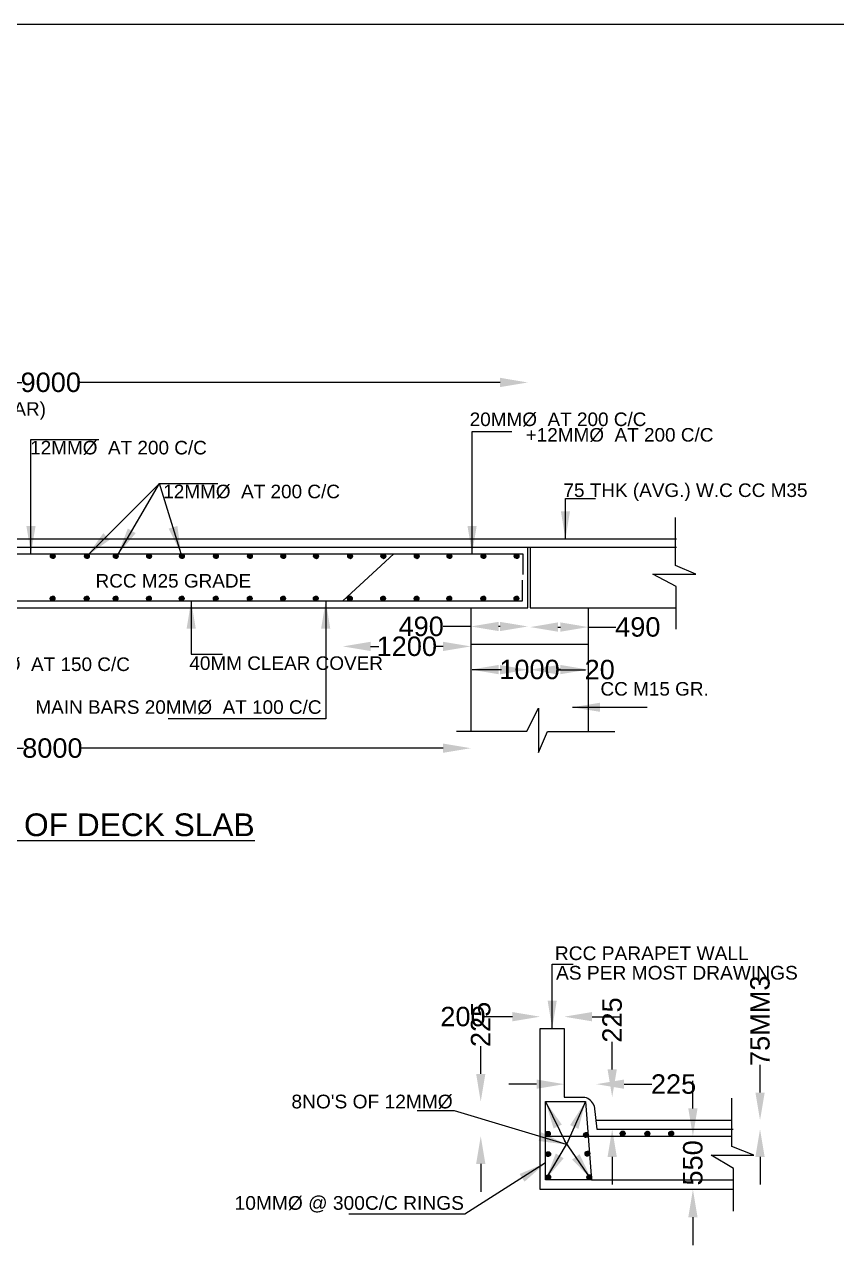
# Model space of a CAD drawing. Header units: millimetres. Extents: x 114438 to 125218, y -166310 to 12693.
# Drawn here: x 118110 to 121036, y 8292 to 12693 of the extents above; entities that cross this region are included whole.
import ezdxf

# ---------------------------------------------------------------- set-up
doc = ezdxf.new("R2010")
doc.units = ezdxf.units.MM
doc.header["$MEASUREMENT"] = 0
doc.layers.add('DRAWING', color=7, linetype='Continuous')
doc.layers.add('TEXT', color=7, linetype='Continuous')
doc.styles.get("Standard").update_dxf_attribs({"font": 'arial.ttf'})
doc.dimstyles.get("Standard").update_dxf_attribs({"dimtxt": 70, "dimasz": 100, "dimexe": 0.18, "dimexo": 0.0625, "dimgap": 0.09, "dimtad": 0, "dimdec": 0, "dimzin": 0, "dimdsep": 46, "dimtxsty": 'Standard', "dimcen": 0.09, "dimse1": 1, "dimse2": 1, "dimadec": 0, "dimazin": 0, "dimtfac": 1, "dimtdec": 0, "dimtofl": 0, "dimtmove": 0, "dimatfit": 3, "dimfxl": 1, "dimtolj": 1, "dimtzin": 0, "dimarcsym": 0})

# ---------------------------------------------------------------- blocks, each defined once
blk = doc.blocks.new('*D10')
at = {"layer": 'Defpoints', "color": 0, "transparency": 16777216}
for p in [(119718.4, 10591.3), (119923.9, 10591.3), (119718.4, 10523.6)]:
    blk.add_point(p, dxfattribs=at)
at = {"layer": 'DRAWING', "color": 0, "lineweight": -2, "transparency": 16777216}
for p, q in [((119718.4, 10523.6), (119618.4, 10523.6)), ((119823.9, 10523.6), (119818.4, 10523.6))]:
    blk.add_line(p, q, dxfattribs=at)
at = {"layer": 'DRAWING', "color": 0, "transparency": 16777216}
for points in [[(119818.4, 10540.2), (119818.4, 10506.9), (119718.4, 10523.6)], [(119823.9, 10540.2), (119823.9, 10506.9), (119923.9, 10523.6)]]:
    blk.add_solid(points, dxfattribs=at)
at = {"layer": 'DRAWING', "color": 0, "transparency": 16777216, "insert": (119539.7, 10523.6), "char_height": 70, "attachment_point": 5}
blk.add_mtext('\\A1;490', dxfattribs=at)
blk = doc.blocks.new('*D11')
at = {"layer": 'Defpoints', "color": 0, "transparency": 16777216}
for p in [(119932.2, 10591.3), (120141.5, 10591.3), (120141.5, 10521.5)]:
    blk.add_point(p, dxfattribs=at)
at = {"layer": 'DRAWING', "color": 0, "lineweight": -2, "transparency": 16777216}
for p, q in [((120032.2, 10521.5), (120041.5, 10521.5)), ((120141.5, 10521.5), (120241.5, 10521.5))]:
    blk.add_line(p, q, dxfattribs=at)
at = {"layer": 'DRAWING', "color": 0, "transparency": 16777216}
for points in [[(120032.2, 10538.2), (120032.2, 10504.8), (119932.2, 10521.5)], [(120041.5, 10538.2), (120041.5, 10504.8), (120141.5, 10521.5)]]:
    blk.add_solid(points, dxfattribs=at)
at = {"layer": 'DRAWING', "color": 0, "transparency": 16777216, "insert": (120320.2, 10521.5), "char_height": 70, "attachment_point": 5}
blk.add_mtext('\\A1;490', dxfattribs=at)
blk = doc.blocks.new('*D12')
at = {"layer": 'Defpoints', "color": 0, "transparency": 16777216}
for p in [(119923.9, 10399), (119932.2, 10399), (119932.2, 10367.8)]:
    blk.add_point(p, dxfattribs=at)
at = {"layer": 'DRAWING', "color": 0, "lineweight": -2, "transparency": 16777216}
for p, q in [((119823.9, 10367.8), (119723.9, 10367.8)), ((120032.2, 10367.8), (120132.2, 10367.8))]:
    blk.add_line(p, q, dxfattribs=at)
at = {"layer": 'DRAWING', "color": 0, "transparency": 16777216}
for points in [[(119823.9, 10384.5), (119823.9, 10351.1), (119923.9, 10367.8)], [(120032.2, 10384.5), (120032.2, 10351.1), (119932.2, 10367.8)]]:
    blk.add_solid(points, dxfattribs=at)
at = {"layer": 'DRAWING', "color": 0, "transparency": 16777216, "insert": (120182.9, 10367.8), "char_height": 70, "attachment_point": 5}
blk.add_mtext('\\A1;20', dxfattribs=at)
blk = doc.blocks.new('*D13')
at = {"layer": 'Defpoints', "color": 0, "transparency": 16777216}
for p in [(119718.4, 10368.8), (120141.5, 10368.3), (120141.5, 10368.3)]:
    blk.add_point(p, dxfattribs=at)
at = {"layer": 'DRAWING', "color": 0, "lineweight": -2, "transparency": 16777216}
for p, q in [((119818.4, 10368.3), (119828.7, 10368.3)), ((120041.5, 10368.3), (120031.1, 10368.3))]:
    blk.add_line(p, q, dxfattribs=at)
at = {"layer": 'DRAWING', "color": 0, "transparency": 16777216}
for points in [[(119818.4, 10385), (119818.4, 10351.7), (119718.4, 10368.3)], [(120041.5, 10385), (120041.5, 10351.7), (120141.5, 10368.3)]]:
    blk.add_solid(points, dxfattribs=at)
at = {"layer": 'DRAWING', "color": 0, "transparency": 16777216, "insert": (119929.9, 10368.3), "char_height": 70, "attachment_point": 5}
blk.add_mtext('\\A1;1000', dxfattribs=at)
blk = doc.blocks.new('*D14')
at = {"layer": 'Defpoints', "color": 0, "transparency": 16777216}
for p in [(116703, 10466.9), (119718.4, 10181.6), (116703, 10085)]:
    blk.add_point(p, dxfattribs=at)
at = {"layer": 'DRAWING', "color": 0, "lineweight": -2, "transparency": 16777216}
for p, q in [((116803, 10085), (118106.2, 10085)), ((119618.4, 10085), (118315.3, 10085))]:
    blk.add_line(p, q, dxfattribs=at)
at = {"layer": 'DRAWING', "color": 0, "transparency": 16777216}
for points in [[(116803, 10101.6), (116803, 10068.3), (116703, 10085)], [(119618.4, 10101.6), (119618.4, 10068.3), (119718.4, 10085)]]:
    blk.add_solid(points, dxfattribs=at)
at = {"layer": 'DRAWING', "color": 0, "transparency": 16777216, "insert": (118210.7, 10085), "char_height": 70, "attachment_point": 5}
blk.add_mtext('\\A1;8000', dxfattribs=at)
blk = doc.blocks.new('*D15')
at = {"layer": 'Defpoints', "color": 0, "lineweight": -2, "transparency": 16777216}
for p, q in [((116585.8, 11403.1), (118100.4, 11403.1)), ((119823.9, 11403.1), (118309.4, 11403.1))]:
    blk.add_line(p, q, dxfattribs=at)
at = {"layer": 'Defpoints', "color": 0, "transparency": 16777216}
for p in [(119923.9, 11403.1), (116485.8, 10809.2), (119923.9, 10809.2)]:
    blk.add_point(p, dxfattribs=at)
for points in [[(116585.8, 11419.8), (116585.8, 11386.4), (116485.8, 11403.1)], [(119823.9, 11419.8), (119823.9, 11386.4), (119923.9, 11403.1)]]:
    blk.add_solid(points, dxfattribs=at)
at = {"layer": 'Defpoints', "color": 0, "transparency": 16777216, "insert": (118204.9, 11403.1), "char_height": 70, "attachment_point": 5}
blk.add_mtext('\\A1;9000', dxfattribs=at)
blk = doc.blocks.new('*D16')
at = {"layer": 'Defpoints', "color": 0, "transparency": 16777216}
for p in [(119257.3, 10615.9), (119718.4, 10591.3), (119718.4, 10451.8)]:
    blk.add_point(p, dxfattribs=at)
at = {"layer": 'DRAWING', "color": 0, "lineweight": -2, "transparency": 16777216}
for p, q in [((119357.3, 10451.8), (119386.7, 10451.8)), ((119618.4, 10451.8), (119589.1, 10451.8))]:
    blk.add_line(p, q, dxfattribs=at)
at = {"layer": 'DRAWING', "color": 0, "transparency": 16777216}
for points in [[(119357.3, 10468.4), (119357.3, 10435.1), (119257.3, 10451.8)], [(119618.4, 10468.4), (119618.4, 10435.1), (119718.4, 10451.8)]]:
    blk.add_solid(points, dxfattribs=at)
at = {"layer": 'DRAWING', "color": 0, "transparency": 16777216, "insert": (119487.9, 10451.8), "char_height": 70, "attachment_point": 5}
blk.add_mtext('\\A1;1200', dxfattribs=at)
blk = doc.blocks.new('*D17')
at = {"layer": 'Defpoints', "color": 0, "transparency": 16777216}
for p in [(120518.7, 8686.6), (120518.7, 8686.6), (120518.7, 8494.3)]:
    blk.add_point(p, dxfattribs=at)
at = {"layer": 'TEXT', "color": 0, "lineweight": -2, "transparency": 16777216}
for p, q in [((120518.7, 8786.6), (120518.7, 8886.6)), ((120518.7, 8394.3), (120518.7, 8294.3))]:
    blk.add_line(p, q, dxfattribs=at)
at = {"layer": 'TEXT', "color": 0, "transparency": 16777216}
for points in [[(120502.1, 8786.6), (120535.4, 8786.6), (120518.7, 8686.6)], [(120502.1, 8394.3), (120535.4, 8394.3), (120518.7, 8494.3)]]:
    blk.add_solid(points, dxfattribs=at)
at = {"layer": 'TEXT', "color": 0, "transparency": 16777216, "insert": (120518.7, 8590.4), "char_height": 70, "attachment_point": 5, "rotation": 90}
blk.add_mtext('\\A1;550', dxfattribs=at)
blk = doc.blocks.new('*D18')
at = {"layer": 'Defpoints', "color": 0, "transparency": 16777216}
for p in [(120055.3, 8870.7), (120170.7, 8874.1), (120170.7, 8873.3)]:
    blk.add_point(p, dxfattribs=at)
at = {"layer": 'TEXT', "color": 0, "lineweight": -2, "transparency": 16777216}
for p, q in [((119955.3, 8874.1), (119855.3, 8874.1)), ((120270.7, 8874.1), (120370.7, 8874.1))]:
    blk.add_line(p, q, dxfattribs=at)
at = {"layer": 'TEXT', "color": 0, "transparency": 16777216}
for points in [[(119955.3, 8890.8), (119955.3, 8857.5), (120055.3, 8874.1)], [(120270.7, 8890.8), (120270.7, 8857.5), (120170.7, 8874.1)]]:
    blk.add_solid(points, dxfattribs=at)
at = {"layer": 'TEXT', "color": 0, "transparency": 16777216, "insert": (120449, 8874.1), "char_height": 70, "attachment_point": 5}
blk.add_mtext('\\A1;225', dxfattribs=at)
blk = doc.blocks.new('*D19')
at = {"layer": 'Defpoints', "color": 0, "transparency": 16777216}
for p in [(120227.9, 8827.1), (120233.7, 8827.1), (120232.7, 8712)]:
    blk.add_point(p, dxfattribs=at)
at = {"layer": 'TEXT', "color": 0, "lineweight": -2, "transparency": 16777216}
for p, q in [((120227.9, 8927.1), (120227.9, 9027.1)), ((120227.9, 8612), (120227.9, 8512))]:
    blk.add_line(p, q, dxfattribs=at)
at = {"layer": 'TEXT', "color": 0, "transparency": 16777216}
for points in [[(120211.2, 8927.1), (120244.5, 8927.1), (120227.9, 8827.1)], [(120211.2, 8612), (120244.5, 8612), (120227.9, 8712)]]:
    blk.add_solid(points, dxfattribs=at)
at = {"layer": 'TEXT', "color": 0, "transparency": 16777216, "insert": (120227.9, 9105.4), "char_height": 70, "attachment_point": 5, "rotation": 90}
blk.add_mtext('\\A1;225', dxfattribs=at)
blk = doc.blocks.new('*D20')
at = {"layer": 'Defpoints', "color": 0, "transparency": 16777216}
for p in [(119968.1, 9117.3), (119968.1, 9075.3), (120055.3, 9075.3)]:
    blk.add_point(p, dxfattribs=at)
at = {"layer": 'TEXT', "color": 0, "lineweight": -2, "transparency": 16777216}
for p, q in [((119868.1, 9117.3), (119768.1, 9117.3)), ((120155.3, 9117.3), (120255.3, 9117.3))]:
    blk.add_line(p, q, dxfattribs=at)
at = {"layer": 'TEXT', "color": 0, "transparency": 16777216}
for points in [[(119868.1, 9134), (119868.1, 9100.6), (119968.1, 9117.3)], [(120155.3, 9134), (120155.3, 9100.6), (120055.3, 9117.3)]]:
    blk.add_solid(points, dxfattribs=at)
at = {"layer": 'TEXT', "color": 0, "transparency": 16777216, "insert": (119690.2, 9117.3), "char_height": 70, "attachment_point": 5}
blk.add_mtext('\\A1;200', dxfattribs=at)
blk = doc.blocks.new('*D21')
at = {"layer": 'Defpoints', "color": 0, "transparency": 16777216}
for p in [(119754.2, 8811.2), (119987.7, 8811.2), (119987.7, 8686.6)]:
    blk.add_point(p, dxfattribs=at)
at = {"layer": 'TEXT', "color": 0, "lineweight": -2, "transparency": 16777216}
for p, q in [((119754.2, 8911.2), (119754.2, 9011.2)), ((119754.2, 8586.6), (119754.2, 8486.6))]:
    blk.add_line(p, q, dxfattribs=at)
at = {"layer": 'TEXT', "color": 0, "transparency": 16777216}
for points in [[(119737.6, 8911.2), (119770.9, 8911.2), (119754.2, 8811.2)], [(119737.6, 8586.6), (119770.9, 8586.6), (119754.2, 8686.6)]]:
    blk.add_solid(points, dxfattribs=at)
at = {"layer": 'TEXT', "color": 0, "transparency": 16777216, "insert": (119754.2, 9089.5), "char_height": 70, "attachment_point": 5, "rotation": 90}
blk.add_mtext('\\A1;225', dxfattribs=at)
blk = doc.blocks.new('*D22')
at = {"layer": 'Defpoints', "color": 0, "transparency": 16777216}
for p in [(120659.2, 8743.9), (120760.6, 8743.9), (120659.2, 8712)]:
    blk.add_point(p, dxfattribs=at)
at = {"layer": 'TEXT', "color": 0, "lineweight": -2, "transparency": 16777216}
for p, q in [((120760.6, 8843.9), (120760.6, 8943.9)), ((120760.6, 8612), (120760.6, 8512))]:
    blk.add_line(p, q, dxfattribs=at)
at = {"layer": 'TEXT', "color": 0, "transparency": 16777216}
for points in [[(120744, 8843.9), (120777.3, 8843.9), (120760.6, 8743.9)], [(120744, 8612), (120777.3, 8612), (120760.6, 8712)]]:
    blk.add_solid(points, dxfattribs=at)
at = {"layer": 'TEXT', "color": 0, "transparency": 16777216, "insert": (120760.6, 9102.5), "char_height": 70, "attachment_point": 5, "rotation": 90}
blk.add_mtext('\\A1;75MM3', dxfattribs=at)

msp = doc.modelspace()

# ---------------------------------------------------------------- hatches: boundary and pattern name
at = {"layer": 'DRAWING'}
h = msp.add_hatch(dxfattribs=at)
h.set_pattern_fill('ANSI31', color=256, scale=0.81385, style=0)
h.set_pattern_definition([(45, (74846.03016, 2133.12595), (-0.07193489547, 0.07193489547), [])])
h.paths.add_polyline_path([(118220.7, 10777.3, 0.409166), (118212.4, 10785.8), (118212.1, 10785.8, 0.409166), (118203.7, 10777.3, 1)])
h = msp.add_hatch(dxfattribs=at)
h.set_pattern_fill('ANSI31', color=256, scale=0.81385, style=0)
h.set_pattern_definition([(45, (74968.67012, 2133.12595), (-0.07193489547, 0.07193489547), [])])
h.paths.add_polyline_path([(118343.4, 10777.3, 0.409166), (118335, 10785.8), (118334.7, 10785.8, 0.409166), (118326.4, 10777.3, 1)])
h = msp.add_hatch(dxfattribs=at)
h.set_pattern_fill('ANSI31', color=256, scale=0.81385, style=0)
h.set_pattern_definition([(45, (75072.8741, 2133.12595), (-0.07193489547, 0.07193489547), [])])
h.paths.add_polyline_path([(118447.6, 10777.3, 0.409166), (118439.2, 10785.8), (118438.9, 10785.8, 0.409166), (118430.6, 10777.3, 1)])
h = msp.add_hatch(dxfattribs=at)
h.set_pattern_fill('ANSI31', color=256, scale=0.81385, style=0)
h.set_pattern_definition([(45, (75193.1575, 2133.12595), (-0.07193489547, 0.07193489547), [])])
h.paths.add_polyline_path([(118567.9, 10777.3, 0.409166), (118559.5, 10785.8), (118559.2, 10785.8, 0.409166), (118550.9, 10777.3, 1)])
h = msp.add_hatch(dxfattribs=at)
h.set_pattern_fill('ANSI31', color=256, scale=0.81385, style=0)
h.set_pattern_definition([(45, (75311.01798, 2133.12595), (-0.07193489547, 0.07193489547), [])])
h.paths.add_polyline_path([(118685.7, 10777.3, 0.409166), (118677.4, 10785.8), (118677.1, 10785.8, 0.409166), (118668.7, 10777.3, 1)])
h = msp.add_hatch(dxfattribs=at)
h.set_pattern_fill('ANSI31', color=256, scale=0.81385, style=0)
h.set_pattern_definition([(45, (75433.65793, 2133.12595), (-0.07193489547, 0.07193489547), [])])
h.paths.add_polyline_path([(118808.4, 10777.3, 0.409166), (118800, 10785.8), (118799.7, 10785.8, 0.409166), (118791.4, 10777.3, 1)])
h = msp.add_hatch(dxfattribs=at)
h.set_pattern_fill('ANSI31', color=256, scale=0.81385, style=0)
h.set_pattern_definition([(45, (75556.35101, 2133.12595), (-0.07193489547, 0.07193489547), [])])
h.paths.add_polyline_path([(118931, 10777.3, 0.409166), (118922.7, 10785.8), (118922.4, 10785.8, 0.409166), (118914.1, 10777.3, 1)])
h = msp.add_hatch(dxfattribs=at)
h.set_pattern_fill('ANSI31', color=256, scale=0.81385, style=0)
h.set_pattern_definition([(45, (75676.63441, 2133.12595), (-0.07193489547, 0.07193489547), [])])
h.paths.add_polyline_path([(119051.3, 10777.3, 0.409166), (119043, 10785.8), (119042.7, 10785.8, 0.409166), (119034.3, 10777.3, 1)])
h = msp.add_hatch(dxfattribs=at)
h.set_pattern_fill('ANSI31', color=256, scale=0.81385, style=0)
h.set_pattern_definition([(45, (75794.49489, 2133.12595), (-0.07193489547, 0.07193489547), [])])
h.paths.add_polyline_path([(119169.2, 10777.3, 0.409166), (119160.8, 10785.8), (119160.6, 10785.8, 0.409166), (119152.2, 10777.3, 1)])
h = msp.add_hatch(dxfattribs=at)
h.set_pattern_fill('ANSI31', color=256, scale=0.81385, style=0)
h.set_pattern_definition([(45, (75917.13484, 2133.12595), (-0.07193489547, 0.07193489547), [])])
h.paths.add_polyline_path([(119291.8, 10777.3, 0.409166), (119283.5, 10785.8), (119283.2, 10785.8, 0.409166), (119274.8, 10777.3, 1)])
h = msp.add_hatch(dxfattribs=at)
h.set_pattern_fill('ANSI31', color=256, scale=0.81385, style=0)
h.set_pattern_definition([(45, (76037.05236, 2133.12595), (-0.07193489547, 0.07193489547), [])])
h.paths.add_polyline_path([(119411.7, 10777.3, 0.409166), (119403.4, 10785.8), (119403.1, 10785.8, 0.409166), (119394.8, 10777.3, 1)])
h = msp.add_hatch(dxfattribs=at)
h.set_pattern_fill('ANSI31', color=256, scale=0.81385, style=0)
h.set_pattern_definition([(45, (76157.33576, 2133.12595), (-0.07193489547, 0.07193489547), [])])
h.paths.add_polyline_path([(119532, 10777.3, 0.409166), (119523.7, 10785.8), (119523.4, 10785.8, 0.409166), (119515, 10777.3, 1)])
h = msp.add_hatch(dxfattribs=at)
h.set_pattern_fill('ANSI31', color=256, scale=0.81385, style=0)
h.set_pattern_definition([(45, (76275.19624, 2133.12595), (-0.07193489547, 0.07193489547), [])])
h.paths.add_polyline_path([(119649.9, 10777.3, 0.409166), (119641.5, 10785.8), (119641.3, 10785.8, 0.409166), (119632.9, 10777.3, 1)])
h = msp.add_hatch(dxfattribs=at)
h.set_pattern_fill('ANSI31', color=256, scale=0.81385, style=0)
h.set_pattern_definition([(45, (76397.83619, 2133.12595), (-0.07193489547, 0.07193489547), [])])
h.paths.add_polyline_path([(119772.5, 10777.3, 0.409166), (119764.2, 10785.8), (119763.9, 10785.8, 0.409166), (119755.5, 10777.3, 1)])
h = msp.add_hatch(dxfattribs=at)
h.set_pattern_fill('ANSI31', color=256, scale=0.81385, style=0)
h.set_pattern_definition([(45, (76517.32729, 2133.12595), (-0.07193489547, 0.07193489547), [])])
h.paths.add_polyline_path([(119892, 10777.3, 0.409166), (119883.7, 10785.8), (119883.4, 10785.8, 0.409166), (119875, 10777.3, 1)])
h = msp.add_hatch(dxfattribs=at)
h.set_pattern_fill('ANSI31', color=256, scale=0.81385, style=0)
h.set_pattern_definition([(315, (74845.32488, 19268.57635), (-0.07193489547, -0.07193489547), [])])
h.paths.add_polyline_path([(118220, 10624.4, -0.409166), (118211.7, 10615.9), (118211.4, 10615.9, -0.409166), (118203, 10624.4, -1)])
h = msp.add_hatch(dxfattribs=at)
h.set_pattern_fill('ANSI31', color=256, scale=0.81385, style=0)
h.set_pattern_definition([(315, (74967.96484, 19268.57635), (-0.07193489547, -0.07193489547), [])])
h.paths.add_polyline_path([(118342.7, 10624.4, -0.409166), (118334.3, 10615.9), (118334, 10615.9, -0.409166), (118325.7, 10624.4, -1)])
h = msp.add_hatch(dxfattribs=at)
h.set_pattern_fill('ANSI31', color=256, scale=0.81385, style=0)
h.set_pattern_definition([(315, (75072.16882, 19268.57635), (-0.07193489547, -0.07193489547), [])])
h.paths.add_polyline_path([(118446.9, 10624.4, -0.409166), (118438.5, 10615.9), (118438.2, 10615.9, -0.409166), (118429.9, 10624.4, -1)])
h = msp.add_hatch(dxfattribs=at)
h.set_pattern_fill('ANSI31', color=256, scale=0.81385, style=0)
h.set_pattern_definition([(315, (75192.45222, 19268.57635), (-0.07193489547, -0.07193489547), [])])
h.paths.add_polyline_path([(118567.1, 10624.4, -0.409166), (118558.8, 10615.9), (118558.5, 10615.9, -0.409166), (118550.2, 10624.4, -1)])
h = msp.add_hatch(dxfattribs=at)
h.set_pattern_fill('ANSI31', color=256, scale=0.81385, style=0)
h.set_pattern_definition([(315, (75310.3127, 19268.57635), (-0.07193489547, -0.07193489547), [])])
h.paths.add_polyline_path([(118685, 10624.4, -0.409166), (118676.7, 10615.9), (118676.4, 10615.9, -0.409166), (118668, 10624.4, -1)])
h = msp.add_hatch(dxfattribs=at)
h.set_pattern_fill('ANSI31', color=256, scale=0.81385, style=0)
h.set_pattern_definition([(315, (75432.95265, 19268.57635), (-0.07193489547, -0.07193489547), [])])
h.paths.add_polyline_path([(118807.6, 10624.4, -0.409166), (118799.3, 10615.9), (118799, 10615.9, -0.409166), (118790.7, 10624.4, -1)])
h = msp.add_hatch(dxfattribs=at)
h.set_pattern_fill('ANSI31', color=256, scale=0.81385, style=0)
h.set_pattern_definition([(315, (75555.64573, 19268.57635), (-0.07193489547, -0.07193489547), [])])
h.paths.add_polyline_path([(118930.3, 10624.4, -0.409166), (118922, 10615.9), (118921.7, 10615.9, -0.409166), (118913.4, 10624.4, -1)])
h = msp.add_hatch(dxfattribs=at)
h.set_pattern_fill('ANSI31', color=256, scale=0.81385, style=0)
h.set_pattern_definition([(315, (75675.92913, 19268.57635), (-0.07193489547, -0.07193489547), [])])
h.paths.add_polyline_path([(119050.6, 10624.4, -0.409166), (119042.3, 10615.9), (119042, 10615.9, -0.409166), (119033.6, 10624.4, -1)])
h = msp.add_hatch(dxfattribs=at)
h.set_pattern_fill('ANSI31', color=256, scale=0.81385, style=0)
h.set_pattern_definition([(315, (75793.78961, 19268.57635), (-0.07193489547, -0.07193489547), [])])
h.paths.add_polyline_path([(119168.5, 10624.4, -0.409166), (119160.1, 10615.9), (119159.8, 10615.9, -0.409166), (119151.5, 10624.4, -1)])
h = msp.add_hatch(dxfattribs=at)
h.set_pattern_fill('ANSI31', color=256, scale=0.81385, style=0)
h.set_pattern_definition([(315, (75916.42956, 19268.57635), (-0.07193489547, -0.07193489547), [])])
h.paths.add_polyline_path([(119291.1, 10624.4, -0.409166), (119282.8, 10615.9), (119282.5, 10615.9, -0.409166), (119274.1, 10624.4, -1)])
h = msp.add_hatch(dxfattribs=at)
h.set_pattern_fill('ANSI31', color=256, scale=0.81385, style=0)
h.set_pattern_definition([(315, (76036.34708, 19268.57635), (-0.07193489547, -0.07193489547), [])])
h.paths.add_polyline_path([(119411, 10624.4, -0.409166), (119402.7, 10615.9), (119402.4, 10615.9, -0.409166), (119394.1, 10624.4, -1)])
h = msp.add_hatch(dxfattribs=at)
h.set_pattern_fill('ANSI31', color=256, scale=0.81385, style=0)
h.set_pattern_definition([(315, (76156.63048, 19268.57635), (-0.07193489547, -0.07193489547), [])])
h.paths.add_polyline_path([(119531.3, 10624.4, -0.409166), (119523, 10615.9), (119522.7, 10615.9, -0.409166), (119514.3, 10624.4, -1)])
h = msp.add_hatch(dxfattribs=at)
h.set_pattern_fill('ANSI31', color=256, scale=0.81385, style=0)
h.set_pattern_definition([(315, (76274.49096, 19268.57635), (-0.07193489547, -0.07193489547), [])])
h.paths.add_polyline_path([(119649.2, 10624.4, -0.409166), (119640.8, 10615.9), (119640.5, 10615.9, -0.409166), (119632.2, 10624.4, -1)])
h = msp.add_hatch(dxfattribs=at)
h.set_pattern_fill('ANSI31', color=256, scale=0.81385, style=0)
h.set_pattern_definition([(315, (76397.13091, 19268.57635), (-0.07193489547, -0.07193489547), [])])
h.paths.add_polyline_path([(119771.8, 10624.4, -0.409166), (119763.5, 10615.9), (119763.2, 10615.9, -0.409166), (119754.8, 10624.4, -1)])
h = msp.add_hatch(dxfattribs=at)
h.set_pattern_fill('ANSI31', color=256, scale=0.81385, style=0)
h.set_pattern_definition([(315, (76516.62201, 19268.57635), (-0.07193489547, -0.07193489547), [])])
h.paths.add_polyline_path([(119891.3, 10624.4, -0.409166), (119883, 10615.9), (119882.7, 10615.9, -0.409166), (119874.3, 10624.4, -1)])
h = msp.add_hatch(dxfattribs=at)
h.set_pattern_fill('ANSI31', color=256, scale=0.824131, style=0)
h.set_pattern_definition([(315, (76082.24542, 17448.5791), (-0.07284360893, -0.07284360893), [])])
h.paths.add_polyline_path([(120004.9, 8695.2, -0.409166), (119996.4, 8686.6), (119996.1, 8686.6, -0.409166), (119987.7, 8695.2, -1)])
h = msp.add_hatch(dxfattribs=at)
h.set_pattern_fill('ANSI31', color=256, scale=0.824131, style=0)
h.set_pattern_definition([(315, (76219.33649, 17444.48728), (-0.07284360893, -0.07284360893), [])])
h.paths.add_polyline_path([(120142, 8691.1, -0.409166), (120133.5, 8682.5), (120133.2, 8682.5, -0.409166), (120124.8, 8691.1, -1)])
h = msp.add_hatch(dxfattribs=at)
h.set_pattern_fill('ANSI31', color=256, scale=0.824131, style=0)
h.set_pattern_definition([(315, (76351.58772, 17449.84406), (-0.07284360893, -0.07284360893), [])])
h.paths.add_polyline_path([(120274.2, 8696.4, -0.409166), (120265.8, 8687.9), (120265.5, 8687.9, -0.409166), (120257, 8696.4, -1)])
h = msp.add_hatch(dxfattribs=at)
h.set_pattern_fill('ANSI31', color=256, scale=0.824131, style=0)
h.set_pattern_definition([(315, (76440.44863, 17448.99057), (-0.07284360893, -0.07284360893), [])])
h.paths.add_polyline_path([(120363.1, 8695.6, -0.409166), (120354.6, 8687), (120354.3, 8687, -0.409166), (120345.9, 8695.6, -1)])
h = msp.add_hatch(dxfattribs=at)
h.set_pattern_fill('ANSI31', color=256, scale=0.824131, style=0)
h.set_pattern_definition([(315, (76526.44161, 17449.4312), (-0.07284360893, -0.07284360893), [])])
h.paths.add_polyline_path([(120449.1, 8696, -0.409166), (120440.6, 8687.4), (120440.3, 8687.4, -0.409166), (120431.9, 8696, -1)])
h = msp.add_hatch(dxfattribs=at)
h.set_pattern_fill('ANSI31', color=256, scale=0.824131, style=0)
h.set_pattern_definition([(315, (76083.34786, 17375.3996), (-0.07284360893, -0.07284360893), [])])
h.paths.add_polyline_path([(120006, 8622, -0.409166), (119997.5, 8613.4), (119997.2, 8613.4, -0.409166), (119988.8, 8622, -1)])
h = msp.add_hatch(dxfattribs=at)
h.set_pattern_fill('ANSI31', color=256, scale=0.824131, style=0)
h.set_pattern_definition([(315, (76224.64566, 17377.04656), (-0.07284360893, -0.07284360893), [])])
h.paths.add_polyline_path([(120147.3, 8623.7, -0.409166), (120138.8, 8615.1), (120138.5, 8615.1, -0.409166), (120130.1, 8623.7, -1)])
h = msp.add_hatch(dxfattribs=at)
h.set_pattern_fill('ANSI31', color=256, scale=0.824131, style=0)
h.set_pattern_definition([(315, (76083.08319, 17292.17545), (-0.07284360893, -0.07284360893), [])])
h.paths.add_polyline_path([(120005.7, 8538.8, -0.409166), (119997.3, 8530.2), (119997, 8530.2, -0.409166), (119988.5, 8538.8, -1)])
h = msp.add_hatch(dxfattribs=at)
h.set_pattern_fill('ANSI31', color=256, scale=0.824131, style=0)
h.set_pattern_definition([(315, (76231.30091, 17292.50707), (-0.07284360893, -0.07284360893), [])])
h.paths.add_polyline_path([(120153.9, 8539.1, -0.409166), (120145.5, 8530.5), (120145.2, 8530.5, -0.409166), (120136.7, 8539.1, -1)])

# ---------------------------------------------------------------- linework, layer by layer
for points in [[(125216.5, 12693.4), (114437.7, 12693.4), (114437.7, 4535.7), (125216.5, 4535.7)], [(120153.9, 8529.8), (119987.7, 8529.8), (119987.7, 8811.2), (120131.8, 8811.2)]]:
    msp.add_lwpolyline(points, close=True, dxfattribs=at)
for points in [[(120458.6, 10513.6), (120458.6, 10668.2), (120373.9, 10712.2), (120528.7, 10712.2), (120455.7, 10743.3), (120455.7, 10916.3)], [(115194.8, 10838.9), (120459.9, 10838.9)], [(116485.8, 10809.2), (120459.9, 10809.2)], [(116516.1, 10713.7), (116516.1, 10785.8), (119905.5, 10785.8), (119905.5, 10711.1)], [(116703, 10591.3), (119923.9, 10591.3), (119923.9, 10809.2)], [(119441.6, 10785.8), (119257.3, 10615.9)], [(119932.2, 10809.2), (119932.2, 10591.3), (120455.7, 10591.3)], [(116515.4, 10688), (116515.4, 10615.9), (119904.8, 10615.9), (119904.8, 10690.6)], [(119718.4, 10591.3), (119718.4, 10146.4)], [(120141.5, 10591.3), (120141.5, 10145.4)], [(119718.4, 10460.2), (120141.5, 10460.2)], [(119666.8, 10146.4), (119920.1, 10146.4), (119962.3, 10229.7), (119962.3, 10069.3), (119994.3, 10145.4), (120237.2, 10145.4)], [(120664.1, 8494.3), (119968.1, 8494.3), (119968.1, 9075.3), (120055.3, 9075.3), (120055.3, 8826.7), (120129.9, 8826.7)], [(120664.7, 8416.7), (120664.7, 8570.7), (120584.4, 8618.1), (120737.8, 8618.1), (120659.2, 8649.2), (120659.2, 8823.3)], [(120162.7, 8796.3), (120173, 8712), (120663.9, 8712)], [(120169.1, 8743.9), (120659.2, 8743.9)], [(119987.7, 8686.6), (120659.2, 8686.6)], [(120153.9, 8529.8), (120664.7, 8529.8)]]:
    msp.add_lwpolyline(points, dxfattribs=at)
for centre, radius in [((118212.2, 10777.3), 8.49), ((118334.9, 10777.3), 8.49), ((118439.1, 10777.3), 8.49), ((118559.4, 10777.3), 8.49), ((118677.2, 10777.3), 8.49), ((118799.9, 10777.3), 8.49), ((118922.6, 10777.3), 8.49), ((119042.8, 10777.3), 8.49), ((119160.7, 10777.3), 8.49), ((119283.3, 10777.3), 8.49), ((119403.3, 10777.3), 8.49), ((119523.5, 10777.3), 8.49), ((119641.4, 10777.3), 8.49), ((119764, 10777.3), 8.49), ((119883.5, 10777.3), 8.49), ((118211.5, 10624.4), 8.49), ((118334.2, 10624.4), 8.49), ((118438.4, 10624.4), 8.49), ((118558.7, 10624.4), 8.49), ((118676.5, 10624.4), 8.49), ((118799.2, 10624.4), 8.49), ((118921.8, 10624.4), 8.49), ((119042.1, 10624.4), 8.49), ((119160, 10624.4), 8.49), ((119282.6, 10624.4), 8.49), ((119402.5, 10624.4), 8.49), ((119522.8, 10624.4), 8.49), ((119640.7, 10624.4), 8.49), ((119763.3, 10624.4), 8.49), ((119882.8, 10624.4), 8.49), ((119996.3, 8695.2), 8.6), ((120133.4, 8691.1), 8.6), ((120265.6, 8696.4), 8.6), ((120354.5, 8695.6), 8.6), ((120440.5, 8696), 8.6), ((119997.4, 8622), 8.6), ((120138.7, 8623.7), 8.6), ((119997.1, 8538.8), 8.6), ((120145.3, 8539.1), 8.6)]:
    msp.add_circle(centre, radius, dxfattribs=at)
msp.add_arc((120116.1, 8779), 49.6, 20.3349, 73.8689, dxfattribs=at)

# ---------------------------------------------------------------- texts
at = {"layer": 'TEXT'}
for s, height, p in [('BENT UP BARS (EVERY ALTERNATIVE BAR)', 48.831, (116747.3, 11283.2)), ('20MMØ  AT 200 C/C ', 48.831, (119714.4, 11245.9)), ('+12MMØ  AT 200 C/C ', 48.831, (119916.1, 11189.9)), ('12MMØ  AT 200 C/C ', 48.831, (118130.6, 11143.8)), ('12MMØ  AT 200 C/C ', 48.831, (118610.2, 10985.8)), ('75 THK (AVG.) W.C CC M35', 48.831, (120052.2, 10990.3)), ('RCC M25 GRADE', 48.831, (118366.2, 10663.8)), ('12MMØ  AT 150 C/C ', 48.831, (117853.3, 10363.1)), ('40MM CLEAR COVER', 48.831, (118704.4, 10367)), ('CC M15 GR.', 48.83, (120185.6, 10274.4)), ('MAIN BARS 20MMØ  AT 100 C/C ', 48.831, (118149.5, 10208.8)), ('%%URCC DETAILS OF DECK SLAB', 81.742, (117321.8, 9768.1)), ('RCC PARAPET WALL', 49.448, (120021.4, 9321.2)), ('AS PER MOST DRAWINGS', 49.448, (120025.5, 9250.9)), ("8NO'S OF 12MMØ", 49.448, (119072, 8786.8)), ('10MMØ @ 300C/C RINGS', 49.448, (118867.4, 8421.3))]:
    msp.add_text(s, height=height, dxfattribs=at).set_placement(p)

# ---------------------------------------------------------------- dimensions: what is measured, and where the dimension line sits
at = {"layer": 'Defpoints'}
dim = msp.add_linear_dim(base=(119923.9, 11403.1), p1=(116485.8, 10809.2), p2=(119923.9, 10809.2), text='9000', dimstyle='Standard', override={"dimfxl": 2000}, dxfattribs=at)
dim.commit()
dim.dimension.update_dxf_attribs({"geometry": '*D15', "text_midpoint": (118204.9, 11403.1)})
at = {"layer": 'DRAWING'}
for base, p1, p2, text, picture, middle in [((119718.4, 10451.8), (119257.3, 10615.9), (119718.4, 10591.3), '1200', '*D16', (119487.9, 10451.8)), ((119718.4, 10523.6), (119923.9, 10591.3), (119718.4, 10591.3), '490', '*D10', (119539.7, 10523.6)), ((120141.5, 10521.5), (119932.2, 10591.3), (120141.5, 10591.3), '490', '*D11', (120320.2, 10521.5)), ((116703, 10085), (119718.4, 10181.6), (116703, 10466.9), '8000', '*D14', (118210.7, 10085)), ((120141.5, 10368.3), (119718.4, 10368.8), (120141.5, 10368.3), '1000', '*D13', (119929.9, 10368.3)), ((119932.2, 10367.8), (119923.9, 10399), (119932.2, 10399), '20', '*D12', (120182.9, 10367.8))]:
    dim = msp.add_linear_dim(base=base, p1=p1, p2=p2, text=text, dimstyle='Standard', override={"dimfxl": 2000}, dxfattribs=at)
    dim.commit()
    dim.dimension.update_dxf_attribs({"geometry": picture, "text_midpoint": middle})
at = {"layer": 'TEXT'}
for base, p1, p2, text, picture, middle in [((120760.6, 8743.9), (120659.2, 8712), (120659.2, 8743.9), '75MM3', '*D22', (120760.6, 9102.5)), ((119754.2, 8811.2), (119987.7, 8686.6), (119987.7, 8811.2), '225', '*D21', (119754.2, 9089.5)), ((120227.9, 8827.1), (120232.7, 8712), (120233.7, 8827.1), '225', '*D19', (120227.9, 9105.4))]:
    dim = msp.add_linear_dim(base=base, p1=p1, p2=p2, angle=90, text=text, dimstyle='Standard', dxfattribs=at)
    dim.commit()
    dim.dimension.update_dxf_attribs({"geometry": picture, "text_midpoint": middle})
for base, p1, p2, text, picture, middle in [((119968.1, 9117.3), (120055.3, 9075.3), (119968.1, 9075.3), '200', '*D20', (119690.2, 9117.3)), ((120170.7, 8874.1), (120055.3, 8870.7), (120170.7, 8873.3), '225', '*D18', (120449, 8874.1))]:
    dim = msp.add_linear_dim(base=base, p1=p1, p2=p2, text=text, dimstyle='Standard', dxfattribs=at)
    dim.commit()
    dim.dimension.update_dxf_attribs({"geometry": picture, "text_midpoint": middle})
dim = msp.add_linear_dim(base=(120518.7, 8686.6), p1=(120518.7, 8494.3), p2=(120518.7, 8686.6), angle=90, text='550', dimstyle='Standard', override={"dimtxt": 70}, dxfattribs=at)
dim.commit()
dim.dimension.update_dxf_attribs({"geometry": '*D17', "text_midpoint": (120518.7, 8590.4)})

# ---------------------------------------------------------------- leaders
at = {"layer": 'DRAWING'}
for points in [[(119723, 10785.8), (119723, 11226.8), (119866, 11226.8)], [(118133.6, 10785.8), (118133.6, 11197.9), (118378.7, 11197.9)], [(118334.9, 10777.3), (118597.2, 11038.9), (118806.8, 11038.9)], [(118446, 10782.2), (118597.2, 11038.9)], [(118674.7, 10785.4), (118597.2, 11038.9)], [(120059.4, 10838.9), (120059.4, 10984.3), (120167.7, 10984.3)], [(119195.6, 10615.9), (119195.6, 10190.2), (118628.5, 10190.2)], [(118710.9, 10615.9), (118710.9, 10424.1), (118823.2, 10424.1)], [(120084.4, 10232.4), (120354.2, 10232.4)], [(120011.7, 9075.3), (120011.7, 9306.3), (120087.6, 9306.3)], [(119987.7, 8811.2), (120063.2, 8656.4)], [(120131.8, 8811.2), (120063.2, 8656.4)], [(120063.2, 8656.4), (119659.2, 8777.7), (119525.5, 8777.7)], [(120153.9, 8529.8), (120056.3, 8670.5)], [(119987.7, 8529.8), (120063.2, 8656.4)], [(119987.7, 8590), (119696.9, 8405.9), (119279, 8405.9)]]:
    msp.add_leader(points, dimstyle='Standard', override={"dimgap": 0.09, "dimtad": 0}, dxfattribs=at)

doc.saveas('drawing.dxf')
